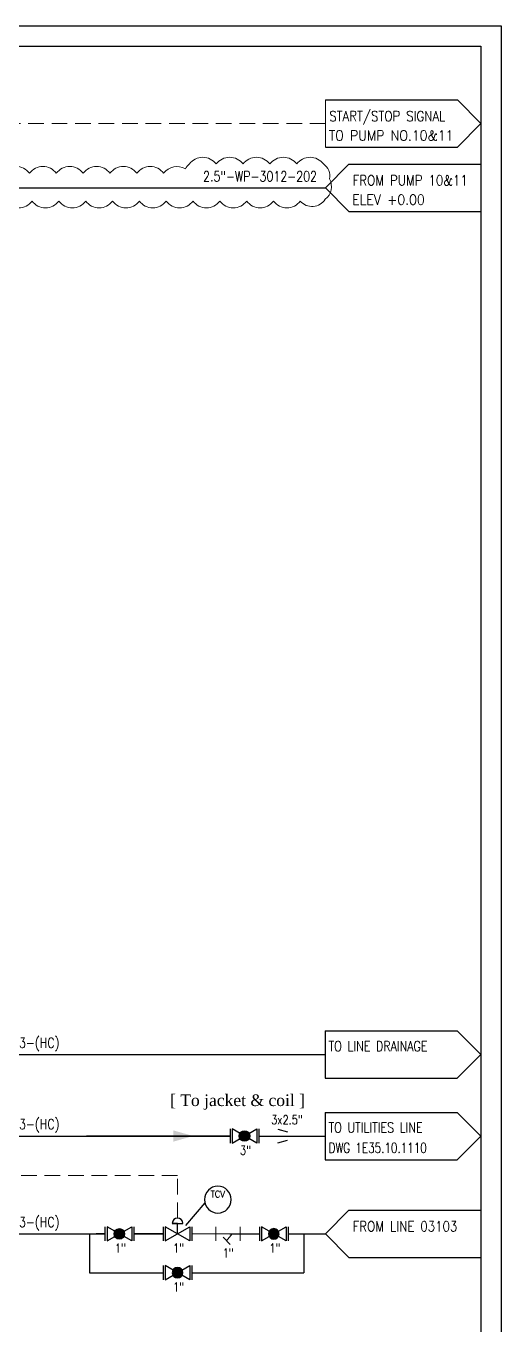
# Model space of a CAD drawing. Extents: x -29512 to 147477, y -5232 to 39709.
# Drawn here: x 141387.4 to 141440.5, y 8027.8 to 8173.2 of the extents above; entities that cross this region are included whole.
import ezdxf
from ezdxf.enums import TextEntityAlignment as Align

# ---------------------------------------------------------------- set-up
doc = ezdxf.new("R2010")
doc.units = 0
doc.linetypes.add('HIDDEN', pattern=[0.375, 0.25, -0.125])
doc.layers.get('0').update_dxf_attribs({"linetype": 'CONTINUOUS'})
for name, color, linetype in [('DIMENSION', 3, 'CONTINUOUS'), ('NUVOLA', 6, 'CONTINUOUS'), ('P-0001', 7, 'CONTINUOUS'), ('RED', 1, 'CONTINUOUS'), ('S', 7, 'CONTINUOUS')]:
    doc.layers.add(name, color=color, linetype=linetype)
doc.layers.add('FITTING', color=7, linetype='CONTINUOUS', lineweight=13)
doc.styles.add('A6', font='arial.ttf', dxfattribs={"height": 0.6})
doc.styles.add('S25', font='SIMPLEX', dxfattribs={"width": 0.8, "height": 0.25})
doc.styles.add('S3', font='SIMPLEX', dxfattribs={"width": 0.9, "height": 0.3})
doc.styles.add('S35S', font='SIMPLEX', dxfattribs={"width": 0.5, "height": 0.35})
doc.styles.add('S3S', font='SIMPLEX', dxfattribs={"width": 0.7, "height": 0.3})

# ---------------------------------------------------------------- blocks, each defined once
blk = doc.blocks.new('LOSAN', base_point=(47, 38))
for p, q in [((47, 38.7), (50.9, 38.7)), ((47, 37.3), (50.9, 37.3))]:
    blk.add_line(p, q)
at = {"layer": 'S'}
for tag, p, height, style, width in [('3', (47.1, 38.1), 0.35, 'S35S', 0.5), ('1', (47.1, 38.1), 0.3, 'S3', 0.9), ('4', (47.1, 37.5), 0.35, 'S35S', 0.5), ('2', (47.1, 37.5), 0.3, 'S3', 0.9)]:
    blk.add_attdef(tag, p, '', height=height, dxfattribs=dict(at, style=style, width=width))
blk = doc.blocks.new('STRUM', base_point=(33, 38))
blk.add_circle((33, 38), 0.6)
at = {"width": 0.9}
for tag, height, style, p in [('2', 0.3, 'S3', (33, 38.1)), ('1', 0.25, 'S25', (33, 37.6))]:
    blk.add_attdef(tag, text='', height=height, dxfattribs=dict(at, style=style)).set_placement(p, align=Align.CENTER)

msp = doc.modelspace()

# ---------------------------------------------------------------- hatches: boundary and pattern name
h = msp.add_hatch(color=256)
edge = h.paths.add_edge_path()
edge.add_arc((141411.8639, 8048.9863), 0.5901, 0, 360)
h = msp.add_hatch(color=256)
edge = h.paths.add_edge_path()
edge.add_arc((141397.867, 8038.0304), 0.5901, 0, 360)
h = msp.add_hatch(color=256)
edge = h.paths.add_edge_path()
edge.add_ellipse((141415.1354, 8038.0304), major_axis=(-0.4173, 0.4173), ratio=1, start_angle=0, end_angle=360, ccw=False)
h = msp.add_hatch(color=256)
edge = h.paths.add_edge_path()
edge.add_ellipse((141404.3793, 8033.6908), major_axis=(-0.4173, 0.4173), ratio=1, start_angle=0, end_angle=360, ccw=False)

# ---------------------------------------------------------------- linework, layer by layer
for p, q in [((141435.6779, 8164.9225), (141438.2971, 8162.2742)), ((141438.2971, 8162.2742), (141435.6779, 8159.6259)), ((141423.5422, 8157.7346), (141420.9229, 8155.0862)), ((141420.9229, 8155.0862), (141423.5422, 8152.4379)), ((141420.8938, 8060.7395), (141420.8938, 8055.4429)), ((141435.6488, 8060.7395), (141438.2971, 8058.0912)), ((141438.2971, 8058.0912), (141435.6488, 8055.4429)), ((141420.8938, 8051.6346), (141420.8938, 8046.3379)), ((141435.6488, 8051.6346), (141438.2971, 8048.9863)), ((141410.487, 8048.1995), (141413.2408, 8049.7731)), ((141410.487, 8049.7731), (141410.487, 8048.1995)), ((141413.2408, 8048.1995), (141410.487, 8049.7731)), ((141413.2408, 8049.7731), (141413.2408, 8048.1995)), ((141438.2971, 8048.9863), (141435.6488, 8046.3379)), ((141407.4189, 8041.5257), (141405.2797, 8038.9539)), ((141423.5422, 8040.6787), (141420.9229, 8038.0304)), ((141396.4901, 8037.2436), (141399.2439, 8038.8172)), ((141396.4901, 8038.8172), (141396.4901, 8037.2436)), ((141399.2439, 8037.2436), (141396.4901, 8038.8172)), ((141399.2439, 8038.8172), (141399.2439, 8037.2436)), ((141403.0024, 8038.8172), (141403.0024, 8037.2436)), ((141405.7563, 8037.2436), (141403.0024, 8038.8172)), ((141403.0024, 8037.2436), (141405.7563, 8038.8172)), ((141404.3793, 8039.2106), (141404.9694, 8039.2106)), ((141404.3793, 8038.0304), (141404.3793, 8039.2106)), ((141405.7563, 8038.8172), (141405.7563, 8037.2436)), ((141413.7585, 8038.8172), (141413.7585, 8037.2436)), ((141416.5123, 8037.2436), (141413.7585, 8038.8172)), ((141413.7585, 8037.2436), (141416.5123, 8038.8172)), ((141416.5123, 8038.8172), (141416.5123, 8037.2436)), ((141420.9229, 8038.0304), (141423.5422, 8035.3821)), ((141403.0024, 8034.4776), (141403.0024, 8032.9039)), ((141405.7563, 8032.9039), (141403.0024, 8034.4776)), ((141403.0024, 8032.9039), (141405.7563, 8034.4776)), ((141405.7563, 8034.4776), (141405.7563, 8032.9039))]:
    msp.add_line(p, q)
at = {"lineweight": 15}
for p, q in [((141405.9867, 8038.0294), (141411.3942, 8038.0304)), ((141409.4782, 8037.6765), (141410.2407, 8036.8264)), ((141410.4812, 8038.0302), (141409.8594, 8037.2514))]:
    msp.add_line(p, q, dxfattribs=at)
for points in [[(141408.6404, 8038.8162), (141408.6404, 8037.2426)], [(141411.3942, 8038.8162), (141411.3942, 8037.2426)]]:
    msp.add_lwpolyline(points, dxfattribs=at)
for centre in [(141411.8639, 8048.9863), (141397.867, 8038.0304)]:
    msp.add_circle(centre, 0.5901)
at = {"extrusion": (0, 0, -1)}
for centre in [(141415.1354, 8038.0304), (141404.3793, 8033.6908)]:
    msp.add_ellipse(centre, major_axis=(-0.4173, 0.4173), ratio=1, start_param=5.49778714, end_param=11.78097245, dxfattribs=at)
at = {"layer": 'DIMENSION', "color": 4, "linetype": 'HIDDEN', "lineweight": 5, "ltscale": 7}
for p, q in [((141420.9229, 8162.2742), (141295.2095, 8162.2742)), ((141404.3793, 8044.5745), (141368.0268, 8044.5745)), ((141404.3793, 8039.8007), (141404.3793, 8044.5745))]:
    msp.add_line(p, q, dxfattribs=at)
at = {"layer": 'DIMENSION', "color": 0, "linetype": 'ByBlock', "ltscale": 0.5}
for p, q in [((141324.661, 8155.0862), (141420.9229, 8155.0862)), ((141371.8737, 8058.0912), (141420.8938, 8058.0912)), ((141394.1827, 8048.9863), (141410.2565, 8048.9863)), ((141413.4713, 8048.9863), (141420.8938, 8048.9863)), ((141404.3793, 8039.2106), (141403.7892, 8039.2106)), ((141403.7892, 8039.2106), (141404.3793, 8039.2106)), ((141369.6769, 8038.0304), (141396.2596, 8038.0304)), ((141394.5165, 8038.0304), (141394.5165, 8033.6908)), ((141396.2596, 8038.0304), (141395.2919, 8038.0304)), ((141395.2919, 8038.0304), (141396.2596, 8038.0304)), ((141399.4744, 8038.0304), (141402.772, 8038.0304)), ((141402.772, 8038.0304), (141399.4744, 8038.0304)), ((141399.4744, 8038.0304), (141402.772, 8038.0304)), ((141410.2304, 8038.0304), (141413.528, 8038.0304)), ((141416.7428, 8038.0304), (141420.9229, 8038.0304)), ((141418.4859, 8038.0304), (141418.4859, 8033.6908)), ((141394.5165, 8033.6908), (141402.772, 8033.6908)), ((141405.9867, 8033.6908), (141418.4859, 8033.6908))]:
    msp.add_line(p, q, dxfattribs=at)
at = {"layer": 'DIMENSION', "color": 6, "linetype": 'ByBlock', "ltscale": 0.5}
for p, q in [((141410.2565, 8049.7731), (141410.2565, 8048.1995)), ((141413.4713, 8049.7731), (141413.4713, 8048.1995)), ((141396.2596, 8038.8172), (141396.2596, 8037.2436)), ((141399.4744, 8038.8172), (141399.4744, 8037.2436)), ((141402.772, 8038.8172), (141402.772, 8037.2436)), ((141405.9867, 8038.8172), (141405.9867, 8037.2436)), ((141413.528, 8038.8172), (141413.528, 8037.2436)), ((141416.7428, 8038.8172), (141416.7428, 8037.2436)), ((141402.772, 8034.4776), (141402.772, 8032.9039)), ((141405.9867, 8034.4776), (141405.9867, 8032.9039))]:
    msp.add_line(p, q, dxfattribs=at)
msp.add_lwpolyline([(141440.5471, 7876.2005), (141020.5471, 7876.2005), (141020.5471, 8173.2005), (141440.5471, 8173.2005)], close=True, dxfattribs=at)
at = {"layer": 'DIMENSION', "color": 0, "linetype": 'ByBlock', "ltscale": 0.5}
msp.add_lwpolyline([(141022.7971, 8170.9505), (141438.2971, 8170.9505), (141438.2971, 7878.4505), (141022.7971, 7878.4505)], close=True, dxfattribs=at)
msp.add_arc((141404.3793, 8039.2106), 0.5901, 0, 180, dxfattribs=at)
at = {"layer": 'FITTING', "linetype": 'ByBlock', "ltscale": 0.5}
msp.add_line((141420.9229, 8164.9225), (141420.9229, 8159.6259), dxfattribs=at)
at = {"layer": 'FITTING', "color": 6, "linetype": 'ByBlock', "ltscale": 0.5}
for points in [[(141405.2571, 8157.2261, -0.10455022), (141405.6993, 8157.7566, -0.5), (141408.6993, 8157.7566, -0.5), (141411.6993, 8157.7566, -0.5), (141414.6993, 8157.7566, -0.5), (141417.6993, 8157.7566, -0.5), (141420.6993, 8157.7566, -0.29053126), (141421.3726, 8156.0991)], [(141384.8182, 8156.7281, -0.5), (141387.8182, 8156.7281, -0.5), (141390.8182, 8156.7281, -0.5), (141393.8182, 8156.7281, -0.5), (141396.8182, 8156.7281, -0.5), (141399.8182, 8156.7281, -0.5), (141402.8182, 8156.7281, -0.37975855), (141405.2571, 8157.2261)], [(141421.3726, 8156.0991, -0.36261191), (141420.8962, 8153.8062, -0.5), (141418.1044, 8153.598, -0.5), (141415.1044, 8153.598, -0.5), (141412.1044, 8153.598, -0.5), (141409.1044, 8153.598, -0.5), (141406.1044, 8153.598, -0.5), (141403.1044, 8153.598, -0.5), (141400.1044, 8153.598, -0.5), (141397.1044, 8153.598, -0.5), (141394.1044, 8153.598, -0.5), (141391.1044, 8153.598, -0.5), (141388.1044, 8153.598, -0.5), (141385.1044, 8153.598, -0.5)]]:
    msp.add_lwpolyline(points, format="xyb", dxfattribs=at)
at = {"layer": 'P-0001'}
for p, q in [((141366.506, 8048.9863), (141410.2565, 8048.9863)), ((141410.2565, 8048.9863), (141394.1827, 8048.9863))]:
    msp.add_line(p, q, dxfattribs=at)
at = {"layer": 'RED', "color": 0}
msp.add_solid([(141406.1126, 8048.9863), (141403.9096, 8048.3568), (141403.9096, 8049.6157)], dxfattribs=at)
at = {"layer": 'S'}
for p, q in [((141415.5936, 8049.7474), (141416.6592, 8049.4429)), ((141415.5936, 8048.2252), (141416.6592, 8048.5296))]:
    msp.add_line(p, q, dxfattribs=at)

# ---------------------------------------------------------------- block references
ref = msp.add_blockref('LOSAN', (141420.9229, 8162.2742), dxfattribs=dict(xscale=3.783312564773951, yscale=3.783312564744847, zscale=3.783312564745332))
ref.add_attrib('1', 'START/STOP SIGNAL', (141421.3409, 8162.5504), dxfattribs={"layer": 'S', "height": 1.134994, "style": 'S3S', "width": 0.85})
ref.add_attrib('2', 'TO PUMP NO.10&11', (141421.3013, 8160.3826), dxfattribs={"layer": 'S', "height": 1.134994, "style": 'S3', "width": 0.9})
ref = msp.add_blockref('LOSAN', (141423.5422, 8155.0862), dxfattribs=dict(xscale=3.783312564773951, yscale=3.783312564744847, zscale=3.783312564745332))
ref.add_attrib('1', 'FROM PUMP 10&11', (141423.9601, 8155.3624), dxfattribs={"layer": 'S', "height": 1.134994, "style": 'S3S', "width": 0.85})
ref.add_attrib('2', 'ELEV +0.00', (141423.9205, 8153.1946), dxfattribs={"layer": 'S', "height": 1.13499, "style": 'S3', "width": 0.9})
ref = msp.add_blockref('LOSAN', (141420.8938, 8058.0912), dxfattribs=dict(xscale=3.783312564781909, yscale=3.783312564752279, zscale=3.783312564752145))
ref.add_attrib('1', 'TO LINE DRAINAGE', (141421.2722, 8058.4695), dxfattribs={"layer": 'S', "height": 1.134994, "style": 'S3', "width": 0.8})
ref = msp.add_blockref('LOSAN', (141420.8938, 8048.9863), dxfattribs=dict(xscale=3.783312564781909, yscale=3.783312564752279, zscale=3.783312564752145))
ref.add_attrib('1', 'TO UTILITIES LINE', (141421.2722, 8049.3646), dxfattribs={"layer": 'S', "height": 1.134994, "style": 'S3', "width": 0.8})
ref.add_attrib('2', 'DWG 1E35.10.1110', (141421.2722, 8047.0946), dxfattribs={"layer": 'S', "height": 1.134994, "style": 'S3', "width": 0.75})
ref = msp.add_blockref('STRUM', (141408.8801, 8041.8643), dxfattribs=dict(xscale=-2.5, yscale=2.5, zscale=2.5))
ref.add_attrib('2', 'TCV', dxfattribs={"height": 0.75, "style": 'S3', "width": 0.9}).set_placement((141408.8801, 8042.1143), align=Align.CENTER)
ref = msp.add_blockref('LOSAN', (141423.5422, 8038.0304), dxfattribs=dict(xscale=3.783312564773951, yscale=3.783312564744847, zscale=3.783312564745332))
ref.add_attrib('1', 'FROM LINE 03103', (141423.9601, 8038.3066), dxfattribs={"layer": 'S', "height": 1.134994, "style": 'S3S', "width": 0.85})

# ---------------------------------------------------------------- texts
at = {"layer": 'NUVOLA', "insert": (141403.5285, 8053.6382), "char_height": 1.3, "width": 49.088628, "attachment_point": 1, "style": 'A6'}
msp.add_mtext('{\\fTimes New Roman|b0|i0|c0|p18;\\C6;[ To jacket & coil ]}', dxfattribs=at)
at = {"layer": 'S', "style": 'S25', "width": 0.8}
for s, height, p in [('2.5"-WP-3012-202', 1.129135, (141419.9699, 8155.8086)), ('3"-WH-4008-203-(HC)', 1.129135, (141391.1699, 8058.8478)), ('3"-WH-05101-203-(HC)', 1.129135, (141391.1699, 8049.7428)), ('3x2.5"', 1, (141418.3823, 8050.3055)), ('3"', 1, (141412.5993, 8046.8944)), ('1"-VB-4009-203-(HC)', 1.129135, (141391.1699, 8038.787)), ('1"', 1, (141398.6023, 8035.9386)), ('1"', 1, (141405.1147, 8035.9386)), ('1"', 1, (141410.6501, 8035.3839)), ('1"', 1, (141415.8707, 8035.9386)), ('1"', 1, (141405.1147, 8031.5989))]:
    msp.add_text(s, height=height, dxfattribs=at).set_placement(p, align=Align.RIGHT)

doc.saveas('drawing.dxf')
